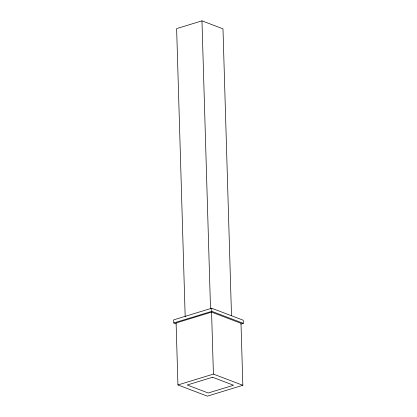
<?xml version="1.0" encoding="UTF-8"?>
<svg xmlns="http://www.w3.org/2000/svg" width="417" height="417" viewBox="0 0 417 417"><rect width="100%" height="100%" fill="white"/><g stroke="black" fill="none" stroke-linecap="round" stroke-linejoin="round"><path stroke-width="0.63" d="M231.498 315.612L222.986 28.846L201.969 20.85L176.631 28.606L185.179 316.67M240.859 324.072L243.309 323.321L243.22 320.22L211.695 308.231L173.691 319.865L173.78 322.961L176.203 323.884M173.78 322.961L211.789 311.327L243.309 323.321M211.57 312.114L176.099 322.977L177.939 384.959L207.358 396.15L242.835 385.292L240.995 323.311L211.57 312.114L213.41 374.096L242.835 385.292M177.939 384.959L213.41 374.096M211.695 308.231L211.789 311.327M201.969 20.85L210.517 308.914M212.545 377.249L187.207 385.006L208.224 393.002L233.562 385.245L212.545 377.249"/></g></svg>
